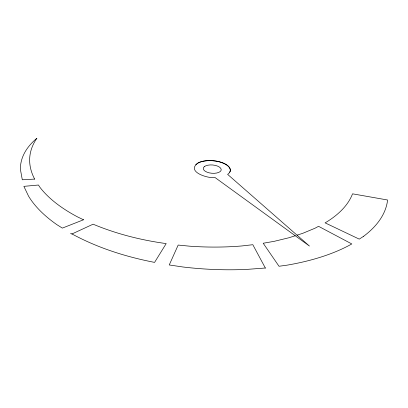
<?xml version="1.0" encoding="UTF-8"?>
<svg xmlns="http://www.w3.org/2000/svg" width="408" height="408" viewBox="0 0 408 408"><rect width="100%" height="100%" fill="white"/><g stroke="black" fill="none" stroke-linecap="round" stroke-linejoin="round"><path stroke-width="0.61" d="M195.738 164.679L198.176 162.96A18.08 8.374 4.7 0 1 219.494 161.894A18.08 8.374 4.7 0 1 230.076 171.533L228.761 173.553L227.618 174.364L309.473 246.07L215.057 177.551C208.386 178.77 185.273 171.778 198.232 162.838A18.156 8.41 4.7 0 1 219.672 161.833A18.156 8.41 4.7 0 1 230.178 171.539L229.653 172.181M295.234 235.737L288.981 237.747L274.181 241.332L263.201 243.244L279.016 266.261L286.839 265.195A183.809 85.16 4.7 0 0 351.803 243.943L318.561 226.323L314.971 228.24L302.634 233.366L297.024 235.166M265.333 268.015L246.682 269.408A183.809 85.16 4.7 0 1 182.871 266.98L169.244 264.965L178.174 245.06L189.465 246.167A163.057 75.541 4.7 0 0 241.852 245.953L252.827 244.708L265.394 268.117M71.992 233.957C97.716 247.901 125.914 256.851 154.576 262.385L166.189 243.596C141.168 240.159 116.443 233.957 93.116 224.191L71.839 234.029L70.589 233.249M204.245 166.719L203.475 167.698A8.991 4.167 4.7 0 0 209.294 172.87A8.991 4.167 4.7 0 0 220.254 171.513L221.029 170.534A8.991 4.167 4.7 0 0 215.21 165.368A8.991 4.167 4.7 0 0 204.245 166.719M363.523 236.359L359.244 239.124L325.069 222.85L325.859 222.426A163.057 75.541 4.7 0 0 352.532 193.826L387.6 200.002A183.809 85.16 4.7 0 1 363.523 236.359M83.523 219.774L62.358 228.103L56.916 224.696A183.809 85.16 4.7 0 1 28.575 196.192L23.873 186.359L38.454 185.023L39.749 187.063A163.057 75.541 4.7 0 0 77.857 217.066L83.523 219.774M34.67 179.087L22.302 179.78L20.4 169.356A148.925 68.998 4.7 0 1 36.898 138.23A163.057 75.541 4.7 0 0 34.517 178.842L34.67 179.087"/></g></svg>
